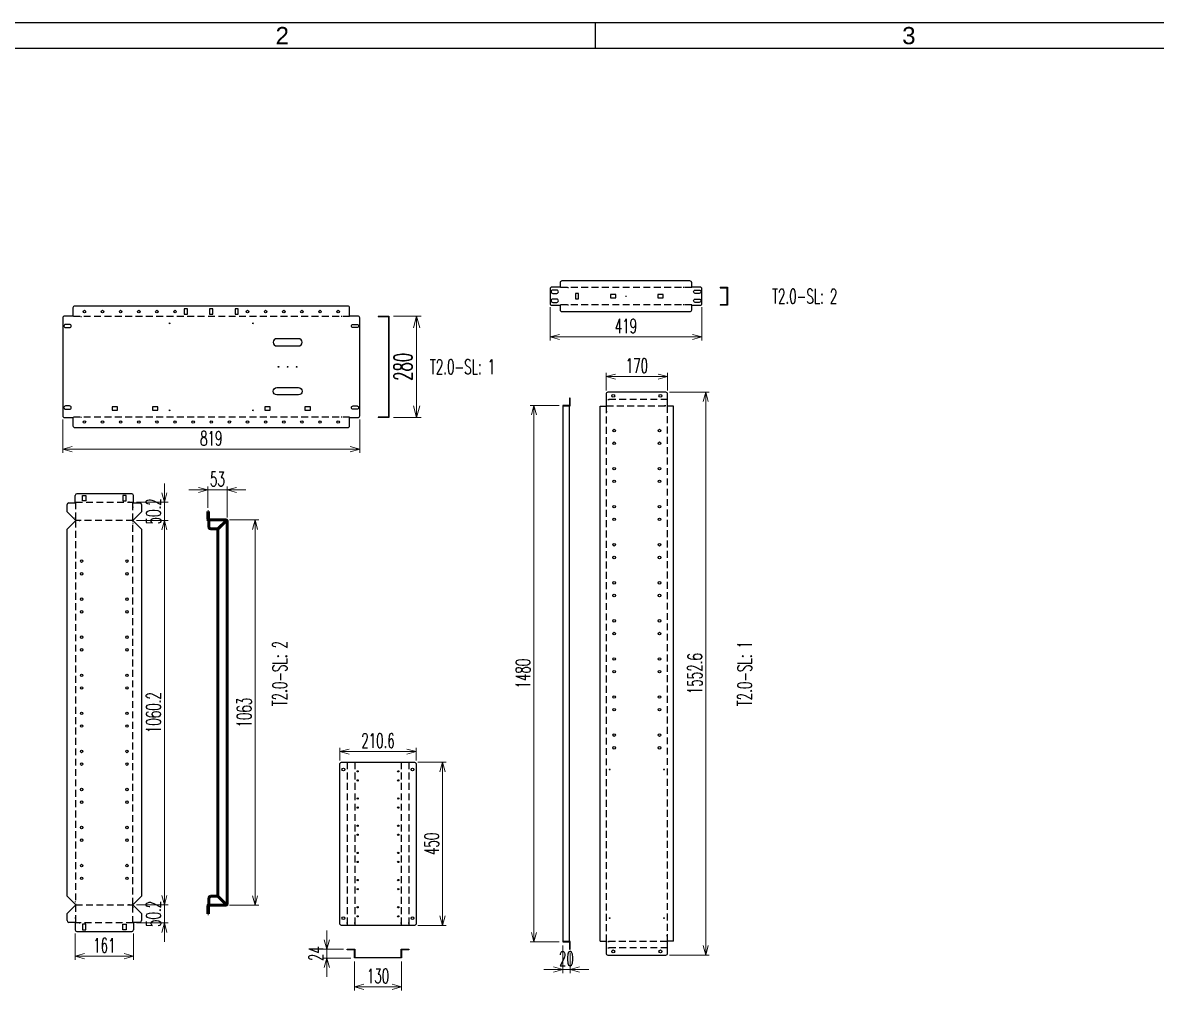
# Model space of a CAD drawing. Header units: millimetres. Extents: x 173893 to 258446, y -176540 to -123824.
# Drawn here: x 221096 to 224223, y -163413 to -160719 of the extents above; entities that cross this region are included whole.
import ezdxf
from ezdxf.enums import TextEntityAlignment as Align

# ---------------------------------------------------------------- set-up
doc = ezdxf.new("R2010")
doc.units = ezdxf.units.MM
doc.header["$LTSCALE"] = 3
doc.linetypes.add('HIDDEN', pattern=[9.525, 6.35, -3.175])
for name, color, linetype in [('@.DM. NÉT CHÍNH', 7, 'Continuous'), ('@.HIDDEN', 8, 'HIDDEN'), ('@.TEXT', 7, 'Continuous'), ('@.VISIBLE', 7, 'Continuous'), ('dim', 7, 'Continuous'), ('S-DIM', 7, 'Continuous'), ('Thiet bi', 7, 'Continuous')]:
    doc.layers.add(name, color=color, linetype=linetype)
doc.layers.add('Visible (ISO)', color=7, linetype='Continuous', lineweight=50)
doc.styles.add('Ann_w01', font='romans.shx', dxfattribs={"width": 0.6, "bigfont": 'chineset.shx'})
doc.styles.add('Arial', font='arial.ttf')
doc.dimstyles.new('Dim 01_SC20', dxfattribs={"dimscale": 20, "dimtxt": 2, "dimasz": 1.3, "dimexe": 0.5, "dimexo": 0.5, "dimgap": 0.5, "dimtad": 1, "dimdec": 1, "dimzin": 12, "dimdsep": 46, "dimtxsty": 'Ann_w01', "dimblk": 'OPEN30', "dimcen": 1.5, "dimclrd": 6, "dimclre": 6, "dimclrt": 3, "dimadec": 1, "dimazin": 3, "dimtm": 1e-09, "dimtfac": 1, "dimtdec": 1, "dimtix": 1, "dimtmove": 0, "dimatfit": 3, "dimldrblk": 'OPEN30', "dimfxl": 1, "dimtolj": 1, "dimlwd": 0, "dimlwe": 0, "dimarcsym": 0})
doc.dimstyles.new('Dim 01_SC25', dxfattribs={"dimscale": 25, "dimtxt": 2, "dimasz": 1.3, "dimexe": 0.5, "dimexo": 0.5, "dimgap": 0.5, "dimtad": 1, "dimdec": 1, "dimzin": 12, "dimdsep": 46, "dimtxsty": 'Ann_w01', "dimblk": 'OPEN30', "dimcen": 1.5, "dimclrd": 6, "dimclre": 6, "dimclrt": 3, "dimadec": 1, "dimazin": 3, "dimtm": 1e-09, "dimtfac": 1, "dimtdec": 1, "dimtix": 1, "dimtmove": 0, "dimatfit": 3, "dimldrblk": 'OPEN30', "dimfxl": 1, "dimtolj": 1, "dimlwd": 0, "dimlwe": 0, "dimarcsym": 0})

# ---------------------------------------------------------------- blocks, each defined once
blk = doc.blocks.new('_Open30')
at = {"color": 0, "linetype": 'ByBlock', "lineweight": -2}
for p, q in [((-1, 0.268), (0, 0)), ((0, 0), (-1, -0.268)), ((0, 0), (-1, 0))]:
    blk.add_line(p, q, dxfattribs=at)
blk = doc.blocks.new('*D270')
at = {"layer": '@.VISIBLE', "color": 6, "lineweight": 0, "transparency": 16777216}
for p, q in [((221667, -162090.3), (221747.3, -162090.3)), ((221737.3, -163127.3), (221737.3, -162116.3)), ((221667, -163153.3), (221747.3, -163153.3))]:
    blk.add_line(p, q, dxfattribs=at)
at = {"layer": 'Defpoints', "color": 0, "transparency": 16777216}
for p in [(221657, -162090.3), (221737.3, -162090.3), (221657, -163153.3)]:
    blk.add_point(p, dxfattribs=at)
at = {"layer": '@.VISIBLE', "color": 6, "lineweight": 0, "transparency": 16777216, "xscale": 26, "yscale": 26, "zscale": 26}
for p, rotation in [((221737.3, -162090.3), 90), ((221737.3, -163153.3), 270)]:
    blk.add_blockref('_Open30', p, dxfattribs=dict(at, rotation=rotation))
at = {"layer": '@.VISIBLE', "color": 3, "transparency": 16777216, "insert": (221707.3, -162621.8), "char_height": 40, "attachment_point": 5, "rotation": 90, "style": 'Ann_w01'}
blk.add_mtext('\\A1;1063', dxfattribs=at)
blk = doc.blocks.new('*D271')
at = {"layer": '@.VISIBLE', "color": 6, "lineweight": 0, "transparency": 16777216}
for p, q in [((221581, -162007.6), (221555, -162007.6)), ((221607, -162056.8), (221607, -161997.6)), ((221607, -162007.6), (221660, -162007.6)), ((221660, -162083.3), (221660, -161997.6)), ((221686, -162007.6), (221712, -162007.6))]:
    blk.add_line(p, q, dxfattribs=at)
at = {"layer": 'Defpoints', "color": 0, "transparency": 16777216}
for p in [(221660, -162007.6), (221607, -162066.8), (221660, -162093.3)]:
    blk.add_point(p, dxfattribs=at)
at = {"layer": '@.VISIBLE', "color": 6, "lineweight": 0, "transparency": 16777216, "xscale": 26, "yscale": 26, "zscale": 26}
blk.add_blockref('_Open30', (221607, -162007.6), dxfattribs=at)
at = {"layer": '@.VISIBLE', "color": 6, "lineweight": 0, "transparency": 16777216, "xscale": 26, "yscale": 26, "zscale": 26, "rotation": 180}
blk.add_blockref('_Open30', (221660, -162007.6), dxfattribs=at)
at = {"layer": '@.VISIBLE', "color": 3, "transparency": 16777216, "insert": (221633.5, -161977.6), "char_height": 40, "attachment_point": 5, "style": 'Ann_w01'}
blk.add_mtext('\\A1;53', dxfattribs=at)
blk = doc.blocks.new('*D272')
at = {"layer": '@.VISIBLE', "color": 6, "lineweight": 0, "transparency": 16777216}
for p, q in [((221410.5, -162091.7), (221497.2, -162091.7)), ((221487.2, -162117.7), (221487.2, -163125.9)), ((221410.5, -163151.9), (221497.2, -163151.9))]:
    blk.add_line(p, q, dxfattribs=at)
at = {"layer": 'Defpoints', "color": 0, "transparency": 16777216}
for p in [(221400.5, -162091.7), (221400.5, -163151.9), (221487.2, -163151.9)]:
    blk.add_point(p, dxfattribs=at)
at = {"layer": '@.VISIBLE', "color": 6, "lineweight": 0, "transparency": 16777216, "xscale": 26, "yscale": 26, "zscale": 26}
for p, rotation in [((221487.2, -162091.7), 90), ((221487.2, -163151.9), 270)]:
    blk.add_blockref('_Open30', p, dxfattribs=dict(at, rotation=rotation))
at = {"layer": '@.VISIBLE', "color": 3, "transparency": 16777216, "insert": (221457.2, -162621.8), "char_height": 40, "attachment_point": 5, "rotation": 90, "style": 'Ann_w01'}
blk.add_mtext('\\A1;1060.2', dxfattribs=at)
blk = doc.blocks.new('*D273')
at = {"layer": '@.VISIBLE', "color": 6, "lineweight": 0, "transparency": 16777216}
for p, q in [((221487.2, -162015.5), (221487.2, -161989.5)), ((221410.5, -162041.5), (221497.2, -162041.5)), ((221487.2, -162091.7), (221487.2, -162041.5)), ((221410.5, -162091.7), (221497.2, -162091.7)), ((221487.2, -162117.7), (221487.2, -162143.7))]:
    blk.add_line(p, q, dxfattribs=at)
at = {"layer": 'Defpoints', "color": 0, "transparency": 16777216}
for p in [(221400.5, -162041.5), (221487.2, -162041.5), (221400.5, -162091.7)]:
    blk.add_point(p, dxfattribs=at)
at = {"layer": '@.VISIBLE', "color": 6, "lineweight": 0, "transparency": 16777216, "xscale": 26, "yscale": 26, "zscale": 26}
for p, rotation in [((221487.2, -162041.5), 270), ((221487.2, -162091.7), 90)]:
    blk.add_blockref('_Open30', p, dxfattribs=dict(at, rotation=rotation))
at = {"layer": '@.VISIBLE', "color": 3, "transparency": 16777216, "insert": (221457.2, -162066.6), "char_height": 40, "attachment_point": 5, "rotation": 90, "style": 'Ann_w01'}
blk.add_mtext('\\A1;50.2', dxfattribs=at)
blk = doc.blocks.new('*D274')
at = {"layer": '@.VISIBLE', "color": 6, "lineweight": 0, "transparency": 16777216}
for p, q in [((221487.2, -163125.9), (221487.2, -163099.9)), ((221410.5, -163151.9), (221497.2, -163151.9)), ((221487.2, -163151.9), (221487.2, -163202.1)), ((221410.5, -163202.1), (221497.2, -163202.1)), ((221487.2, -163228.1), (221487.2, -163254.1))]:
    blk.add_line(p, q, dxfattribs=at)
at = {"layer": 'Defpoints', "color": 0, "transparency": 16777216}
for p in [(221400.5, -163151.9), (221400.5, -163202.1), (221487.2, -163202.1)]:
    blk.add_point(p, dxfattribs=at)
at = {"layer": '@.VISIBLE', "color": 6, "lineweight": 0, "transparency": 16777216, "xscale": 26, "yscale": 26, "zscale": 26}
for p, rotation in [((221487.2, -163151.9), 270), ((221487.2, -163202.1), 90)]:
    blk.add_blockref('_Open30', p, dxfattribs=dict(at, rotation=rotation))
at = {"layer": '@.VISIBLE', "color": 3, "transparency": 16777216, "insert": (221457.2, -163177), "char_height": 40, "attachment_point": 5, "rotation": 90, "style": 'Ann_w01'}
blk.add_mtext('\\A1;50.2', dxfattribs=at)
blk = doc.blocks.new('*D275')
at = {"layer": '@.VISIBLE', "color": 6, "lineweight": 0, "transparency": 16777216}
for p, q in [((221240.9, -163230.7), (221240.9, -163303.7)), ((221401.9, -163230.7), (221401.9, -163303.7)), ((221266.9, -163293.7), (221375.9, -163293.7))]:
    blk.add_line(p, q, dxfattribs=at)
at = {"layer": 'Defpoints', "color": 0, "transparency": 16777216}
for p in [(221240.9, -163220.7), (221401.9, -163220.7), (221401.9, -163293.7)]:
    blk.add_point(p, dxfattribs=at)
at = {"layer": '@.VISIBLE', "color": 6, "lineweight": 0, "transparency": 16777216, "xscale": 26, "yscale": 26, "zscale": 26, "rotation": 180}
blk.add_blockref('_Open30', (221240.9, -163293.7), dxfattribs=at)
at = {"layer": '@.VISIBLE', "color": 6, "lineweight": 0, "transparency": 16777216, "xscale": 26, "yscale": 26, "zscale": 26}
blk.add_blockref('_Open30', (221401.9, -163293.7), dxfattribs=at)
at = {"layer": '@.VISIBLE', "color": 3, "transparency": 16777216, "insert": (221321.4, -163263.7), "char_height": 40, "attachment_point": 5, "style": 'Ann_w01'}
blk.add_mtext('\\A1;161', dxfattribs=at)
blk = doc.blocks.new('Oval 20x9')
at = {"layer": '@.VISIBLE', "color": 2}
blk.add_lwpolyline([(-5.5, -4.5), (5.5, -4.5, 0.414214), (10, 0), (10, 0, 0.414214), (5.5, 4.5), (-5.5, 4.5, 0.414214), (-10, 0), (-10, 0, 0.414214)], format="xyb", close=True, dxfattribs=at)
blk = doc.blocks.new('*D280')
at = {"layer": 'Defpoints', "color": 0, "transparency": 16777216}
for p in [(221207, -161802.9), (222026, -161802.9), (221207, -161895)]:
    blk.add_point(p, dxfattribs=at)
at = {"layer": 'dim', "color": 6, "lineweight": 0, "transparency": 16777216}
for p, q in [((221207, -161812.9), (221207, -161905)), ((222026, -161812.9), (222026, -161905)), ((222000, -161895), (221233, -161895))]:
    blk.add_line(p, q, dxfattribs=at)
at = {"layer": 'dim', "color": 6, "lineweight": 0, "transparency": 16777216, "xscale": 26, "yscale": 26, "zscale": 26, "rotation": 180}
blk.add_blockref('_Open30', (221207, -161895), dxfattribs=at)
at = {"layer": 'dim', "color": 6, "lineweight": 0, "transparency": 16777216, "xscale": 26, "yscale": 26, "zscale": 26}
blk.add_blockref('_Open30', (222026, -161895), dxfattribs=at)
at = {"layer": 'dim', "color": 3, "transparency": 16777216, "insert": (221616.5, -161865), "char_height": 40, "attachment_point": 5, "style": 'Ann_w01'}
blk.add_mtext('\\A1;819', dxfattribs=at)
blk = doc.blocks.new('*D285')
at = {"layer": 'Defpoints', "color": 0, "transparency": 16777216}
for p in [(222550.9, -161493.2), (222969.9, -161493.2), (222550.9, -161585.4)]:
    blk.add_point(p, dxfattribs=at)
at = {"layer": 'dim', "color": 6, "lineweight": 0, "transparency": 16777216}
for p, q in [((222550.9, -161503.2), (222550.9, -161595.4)), ((222969.9, -161503.2), (222969.9, -161595.4)), ((222943.9, -161585.4), (222576.9, -161585.4))]:
    blk.add_line(p, q, dxfattribs=at)
at = {"layer": 'dim', "color": 6, "lineweight": 0, "transparency": 16777216, "xscale": 26, "yscale": 26, "zscale": 26, "rotation": 180}
blk.add_blockref('_Open30', (222550.9, -161585.4), dxfattribs=at)
at = {"layer": 'dim', "color": 6, "lineweight": 0, "transparency": 16777216, "xscale": 26, "yscale": 26, "zscale": 26}
blk.add_blockref('_Open30', (222969.9, -161585.4), dxfattribs=at)
at = {"layer": 'dim', "color": 3, "transparency": 16777216, "insert": (222760.4, -161555.4), "char_height": 40, "attachment_point": 5, "style": 'Ann_w01'}
blk.add_mtext('\\A1;419', dxfattribs=at)
blk = doc.blocks.new('*D286')
at = {"layer": 'Defpoints', "color": 0, "transparency": 16777216}
for p in [(222506.6, -161774.3), (222586.1, -161774.3), (222586.1, -163254.3)]:
    blk.add_point(p, dxfattribs=at)
at = {"layer": 'dim', "color": 6, "lineweight": 0, "transparency": 16777216}
for p, q in [((222576.1, -161774.3), (222496.6, -161774.3)), ((222506.6, -163228.3), (222506.6, -161800.3)), ((222576.1, -163254.3), (222496.6, -163254.3))]:
    blk.add_line(p, q, dxfattribs=at)
at = {"layer": 'dim', "color": 6, "lineweight": 0, "transparency": 16777216, "xscale": 26, "yscale": 26, "zscale": 26}
for p, rotation in [((222506.6, -161774.3), 90), ((222506.6, -163254.3), 270)]:
    blk.add_blockref('_Open30', p, dxfattribs=dict(at, rotation=rotation))
at = {"layer": 'dim', "color": 3, "transparency": 16777216, "insert": (222476.6, -162514.3), "char_height": 40, "attachment_point": 5, "rotation": 90, "style": 'Ann_w01'}
blk.add_mtext('\\A1;1480', dxfattribs=at)
blk = doc.blocks.new('*D287')
at = {"layer": 'Defpoints', "color": 0, "transparency": 16777216}
for p in [(222586.1, -163254.3), (222606.1, -163274.3), (222586.1, -163330.4)]:
    blk.add_point(p, dxfattribs=at)
at = {"layer": 'dim', "color": 6, "lineweight": 0, "transparency": 16777216}
for p, q in [((222586.1, -163264.3), (222586.1, -163340.4)), ((222606.1, -163284.3), (222606.1, -163340.4)), ((222560.1, -163330.4), (222534.1, -163330.4)), ((222606.1, -163330.4), (222586.1, -163330.4)), ((222632.1, -163330.4), (222658.1, -163330.4))]:
    blk.add_line(p, q, dxfattribs=at)
at = {"layer": 'dim', "color": 6, "lineweight": 0, "transparency": 16777216, "xscale": 26, "yscale": 26, "zscale": 26}
blk.add_blockref('_Open30', (222586.1, -163330.4), dxfattribs=at)
at = {"layer": 'dim', "color": 6, "lineweight": 0, "transparency": 16777216, "xscale": 26, "yscale": 26, "zscale": 26, "rotation": 180}
blk.add_blockref('_Open30', (222606.1, -163330.4), dxfattribs=at)
at = {"layer": 'dim', "color": 3, "transparency": 16777216, "insert": (222596.1, -163300.4), "char_height": 40, "attachment_point": 5, "style": 'Ann_w01'}
blk.add_mtext('\\A1;20', dxfattribs=at)
blk = doc.blocks.new('*D288')
at = {"layer": 'Defpoints', "color": 0, "transparency": 16777216}
for p in [(222875.4, -161694.9), (222705.4, -161743), (222875.4, -161743)]:
    blk.add_point(p, dxfattribs=at)
at = {"layer": 'dim', "color": 6, "lineweight": 0, "transparency": 16777216}
for p, q in [((222705.4, -161733), (222705.4, -161684.9)), ((222731.4, -161694.9), (222849.4, -161694.9)), ((222875.4, -161733), (222875.4, -161684.9))]:
    blk.add_line(p, q, dxfattribs=at)
at = {"layer": 'dim', "color": 6, "lineweight": 0, "transparency": 16777216, "xscale": 26, "yscale": 26, "zscale": 26, "rotation": 180}
blk.add_blockref('_Open30', (222705.4, -161694.9), dxfattribs=at)
at = {"layer": 'dim', "color": 6, "lineweight": 0, "transparency": 16777216, "xscale": 26, "yscale": 26, "zscale": 26}
blk.add_blockref('_Open30', (222875.4, -161694.9), dxfattribs=at)
at = {"layer": 'dim', "color": 3, "transparency": 16777216, "insert": (222790.4, -161664.9), "char_height": 40, "attachment_point": 5, "style": 'Ann_w01'}
blk.add_mtext('\\A1;170', dxfattribs=at)
blk = doc.blocks.new('*D289')
at = {"layer": 'Defpoints', "color": 0, "transparency": 16777216}
for p in [(222870.4, -161738), (222870.4, -163290.6), (222980.4, -163290.6)]:
    blk.add_point(p, dxfattribs=at)
at = {"layer": 'dim', "color": 6, "lineweight": 0, "transparency": 16777216}
for p, q in [((222880.4, -161738), (222990.4, -161738)), ((222980.4, -161764), (222980.4, -163264.6)), ((222880.4, -163290.6), (222990.4, -163290.6))]:
    blk.add_line(p, q, dxfattribs=at)
at = {"layer": 'dim', "color": 6, "lineweight": 0, "transparency": 16777216, "xscale": 26, "yscale": 26, "zscale": 26}
for p, rotation in [((222980.4, -161738), 90), ((222980.4, -163290.6), 270)]:
    blk.add_blockref('_Open30', p, dxfattribs=dict(at, rotation=rotation))
at = {"layer": 'dim', "color": 3, "transparency": 16777216, "insert": (222950.4, -162514.3), "char_height": 40, "attachment_point": 5, "rotation": 90, "style": 'Ann_w01'}
blk.add_mtext('\\A1;1552.6', dxfattribs=at)
blk = doc.blocks.new('*D290')
at = {"layer": 'Defpoints', "color": 0, "transparency": 16777216}
for p in [(222011.4, -163298.7), (222141.4, -163298.7), (222141.4, -163378.2)]:
    blk.add_point(p, dxfattribs=at)
at = {"layer": 'dim', "color": 6, "lineweight": 0, "transparency": 16777216}
for p, q in [((222011.4, -163308.7), (222011.4, -163388.2)), ((222141.4, -163308.7), (222141.4, -163388.2)), ((222037.4, -163378.2), (222115.4, -163378.2))]:
    blk.add_line(p, q, dxfattribs=at)
at = {"layer": 'dim', "color": 6, "lineweight": 0, "transparency": 16777216, "xscale": 26, "yscale": 26, "zscale": 26, "rotation": 180}
blk.add_blockref('_Open30', (222011.4, -163378.2), dxfattribs=at)
at = {"layer": 'dim', "color": 6, "lineweight": 0, "transparency": 16777216, "xscale": 26, "yscale": 26, "zscale": 26}
blk.add_blockref('_Open30', (222141.4, -163378.2), dxfattribs=at)
at = {"layer": 'dim', "color": 3, "transparency": 16777216, "insert": (222076.4, -163348.2), "char_height": 40, "attachment_point": 5, "style": 'Ann_w01'}
blk.add_mtext('\\A1;130', dxfattribs=at)
blk = doc.blocks.new('*D291')
at = {"layer": 'Defpoints', "color": 0, "transparency": 16777216}
for p in [(221991.4, -163274.7), (221935.3, -163298.7), (222011.4, -163298.7)]:
    blk.add_point(p, dxfattribs=at)
at = {"layer": 'dim', "color": 6, "lineweight": 0, "transparency": 16777216}
for p, q in [((221935.3, -163248.7), (221935.3, -163222.7)), ((221981.4, -163274.7), (221925.3, -163274.7)), ((221935.3, -163274.7), (221935.3, -163298.7)), ((222001.4, -163298.7), (221925.3, -163298.7)), ((221935.3, -163324.7), (221935.3, -163350.7))]:
    blk.add_line(p, q, dxfattribs=at)
at = {"layer": 'dim', "color": 6, "lineweight": 0, "transparency": 16777216, "xscale": 26, "yscale": 26, "zscale": 26}
for p, rotation in [((221935.3, -163274.7), 270), ((221935.3, -163298.7), 90)]:
    blk.add_blockref('_Open30', p, dxfattribs=dict(at, rotation=rotation))
at = {"layer": 'dim', "color": 3, "transparency": 16777216, "insert": (221905.3, -163286.7), "char_height": 40, "attachment_point": 5, "rotation": 90, "style": 'Ann_w01'}
blk.add_mtext('\\A1;24', dxfattribs=at)
blk = doc.blocks.new('*D292')
at = {"layer": 'Defpoints', "color": 0, "transparency": 16777216}
for p in [(222176.7, -162758.8), (222254.3, -162758.8), (222176.7, -163208.8)]:
    blk.add_point(p, dxfattribs=at)
at = {"layer": 'dim', "color": 6, "lineweight": 0, "transparency": 16777216}
for p, q in [((222186.7, -162758.8), (222264.3, -162758.8)), ((222254.3, -163182.8), (222254.3, -162784.8)), ((222186.7, -163208.8), (222264.3, -163208.8))]:
    blk.add_line(p, q, dxfattribs=at)
at = {"layer": 'dim', "color": 6, "lineweight": 0, "transparency": 16777216, "xscale": 26, "yscale": 26, "zscale": 26}
for p, rotation in [((222254.3, -162758.8), 90), ((222254.3, -163208.8), 270)]:
    blk.add_blockref('_Open30', p, dxfattribs=dict(at, rotation=rotation))
at = {"layer": 'dim', "color": 3, "transparency": 16777216, "insert": (222224.3, -162983.8), "char_height": 40, "attachment_point": 5, "rotation": 90, "style": 'Ann_w01'}
blk.add_mtext('\\A1;450', dxfattribs=at)
blk = doc.blocks.new('*D293')
at = {"layer": 'Defpoints', "color": 0, "transparency": 16777216}
for p in [(221971.1, -162729.2), (221971.1, -162763.8), (222181.7, -162763.8)]:
    blk.add_point(p, dxfattribs=at)
at = {"layer": 'dim', "color": 6, "lineweight": 0, "transparency": 16777216}
for p, q in [((221971.1, -162753.8), (221971.1, -162719.2)), ((222155.7, -162729.2), (221997.1, -162729.2)), ((222181.7, -162753.8), (222181.7, -162719.2))]:
    blk.add_line(p, q, dxfattribs=at)
at = {"layer": 'dim', "color": 6, "lineweight": 0, "transparency": 16777216, "xscale": 26, "yscale": 26, "zscale": 26, "rotation": 180}
blk.add_blockref('_Open30', (221971.1, -162729.2), dxfattribs=at)
at = {"layer": 'dim', "color": 6, "lineweight": 0, "transparency": 16777216, "xscale": 26, "yscale": 26, "zscale": 26}
blk.add_blockref('_Open30', (222181.7, -162729.2), dxfattribs=at)
at = {"layer": 'dim', "color": 3, "transparency": 16777216, "insert": (222076.4, -162699.2), "char_height": 40, "attachment_point": 5, "style": 'Ann_w01'}
blk.add_mtext('\\A1;210.6', dxfattribs=at)
blk = doc.blocks.new('*D294')
at = {"layer": 'Defpoints', "color": 0, "linetype": 'Continuous', "transparency": 16777216}
for p in [(222106.7, -161527.9), (222183, -161527.9), (222106.7, -161807.9)]:
    blk.add_point(p, dxfattribs=at)
at = {"layer": 'S-DIM', "color": 6, "linetype": 'ByBlock', "lineweight": 0, "transparency": 16777216}
for p, q in [((222119.2, -161527.9), (222195.5, -161527.9)), ((222183, -161775.4), (222183, -161560.4)), ((222119.2, -161807.9), (222195.5, -161807.9))]:
    blk.add_line(p, q, dxfattribs=at)
at = {"layer": 'S-DIM', "color": 6, "linetype": 'Continuous', "lineweight": 0, "transparency": 16777216, "xscale": 32.5, "yscale": 32.5, "zscale": 32.5}
for p, rotation in [((222183, -161527.9), 90), ((222183, -161807.9), 270)]:
    blk.add_blockref('_Open30', p, dxfattribs=dict(at, rotation=rotation))
at = {"layer": 'S-DIM', "color": 3, "linetype": 'Continuous', "transparency": 16777216, "insert": (222145.5, -161667.9), "char_height": 50, "attachment_point": 5, "rotation": 90, "style": 'Ann_w01'}
blk.add_mtext('\\A1;280', dxfattribs=at)
blk = doc.blocks.new('KHUNG BAN VE (Made by Tung)')
at = {"layer": '@.VISIBLE', "color": 8}
blk.add_line((148.5, 207), (148.5, 210), dxfattribs=at)
for points in [[(0, 0), (297, 0), (297, 210), (0, 210)], [(3, 3), (294, 3), (294, 207), (3, 207)]]:
    blk.add_lwpolyline(points, close=True, dxfattribs=at)
at = {"layer": '@.TEXT', "color": 1, "style": 'Arial'}
for s, p in [('2', (112.125, 208.5)), ('3', (184.875, 208.5))]:
    blk.add_text(s, height=2, dxfattribs=at).set_placement(p, align=Align.MIDDLE_CENTER)
for tag, height, p in [('DESIGNER_NAME', 2, (38, 15.5)), ('PROJECT_CODE', 2, (258.5, 15.5)), ('SCALE', 2, (289, 15.5)), ('APPROVED_NAME', 2, (38, 10.5)), ('CUSTOMER_NAME', 2, (258.5, 10.5)), ('PAGE', 2, (289, 10.5)), ('DRAWING_NAME', 4, (173, 8)), ('TOTAL', 2, (289, 5.5))]:
    blk.add_attdef(tag, text='', height=height, dxfattribs=at).set_placement(p, align=Align.MIDDLE_CENTER)

msp = doc.modelspace()

# ---------------------------------------------------------------- linework, layer by layer
for points in [[(221797, -161610.35), (221857, -161610.35, 0.4142136), (221867, -161600.35), (221867, -161600.35, 0.4142136), (221857, -161590.35), (221797, -161590.35, 0.4142136), (221787, -161600.35), (221787, -161600.35, 0.4142136)], [(221797, -161725.4), (221857, -161725.4, -0.4142136), (221867, -161735.4), (221867, -161735.4, -0.4142136), (221857, -161745.4), (221797, -161745.4, -0.4142136), (221787, -161735.4), (221787, -161735.4, -0.4142136)]]:
    msp.add_lwpolyline(points, format="xyb", close=True)
for centre in [(221802, -161667.88), (221827, -161667.88), (221852, -161667.88)]:
    msp.add_circle(centre, 1)
at = {"layer": '@.DM. NÉT CHÍNH', "linetype": 'Continuous'}
for points in [[(222620.92, -161480.71), (222629.92, -161480.71), (222629.92, -161465.71), (222620.92, -161465.71)], [(222717.92, -161477.71), (222732.92, -161477.71), (222732.92, -161468.71), (222717.92, -161468.71)], [(222847.92, -161477.71), (222862.92, -161477.71), (222862.92, -161468.71), (222847.92, -161468.71)], [(221542, -161522.98), (221551, -161522.98), (221551, -161507.98), (221542, -161507.98)], [(221612, -161522.98), (221621, -161522.98), (221621, -161507.98), (221612, -161507.98)], [(221682, -161522.98), (221691, -161522.98), (221691, -161507.98), (221682, -161507.98)], [(221343, -161787.38), (221358, -161787.38), (221358, -161778.38), (221343, -161778.38)], [(221454, -161787.38), (221469, -161787.38), (221469, -161778.38), (221454, -161778.38)], [(221764, -161787.38), (221779, -161787.38), (221779, -161778.38), (221764, -161778.38)], [(221875, -161787.38), (221890, -161787.38), (221890, -161778.38), (221875, -161778.38)]]:
    msp.add_lwpolyline(points, close=True, dxfattribs=at)
for centre in [(221501.5, -161547.88), (221731.5, -161547.88), (221501.5, -161787.88), (221731.5, -161787.88), (222715.42, -162778.78), (222865.42, -162778.78), (222715.42, -163188.78), (222865.42, -163188.78)]:
    msp.add_circle(centre, 1, dxfattribs=at)
at = {"layer": '@.HIDDEN', "linetype": 'HIDDEN'}
for p, q in [((222758.92, -161473.21), (222761.92, -161473.21)), ((222760.42, -161471.71), (222760.42, -161474.71))]:
    msp.add_line(p, q, dxfattribs=at)
at = {"layer": '@.HIDDEN'}
for p, q in [((222875.42, -161758.18), (222705.42, -161758.18)), ((221242.32, -162041.48), (221400.52, -162041.48)), ((221242.32, -162041.48), (221242.32, -162091.47)), ((221400.52, -162091.47), (221400.52, -162041.48)), ((221991.28, -162758.78), (221991.28, -163208.78)), ((222012.68, -162758.78), (222012.68, -163208.78)), ((222140.08, -162758.78), (222140.08, -163208.78)), ((222161.48, -162758.78), (222161.48, -163208.78)), ((221242.32, -163152.09), (221242.32, -163202.08)), ((221400.52, -163202.08), (221400.52, -163152.09)), ((221400.52, -163202.08), (221242.32, -163202.08)), ((222875.42, -163270.38), (222705.42, -163270.38))]:
    msp.add_line(p, q, dxfattribs=at)
at = {"layer": '@.HIDDEN', "linetype": 'HIDDEN'}
for points in [[(222941.92, -161449.51), (222578.92, -161449.51)], [(222941.92, -161496.91), (222578.92, -161496.91)], [(221998, -161529.18), (221235, -161529.18)], [(221998, -161806.58), (221235, -161806.58)]]:
    msp.add_lwpolyline(points, dxfattribs=at)
at = {"layer": '@.HIDDEN'}
for points in [[(222874.12, -161775.58), (222874.12, -163252.98), (222706.72, -163252.98), (222706.72, -161775.58)], [(221400.52, -162091.68), (221242.32, -162091.68), (221242.32, -163151.88), (221400.52, -163151.88)]]:
    msp.add_lwpolyline(points, close=True, dxfattribs=at)
at = {"layer": '@.VISIBLE'}
for p, q in [((222578.92, -161448.21), (222578.92, -161449.51)), ((222941.92, -161448.21), (222941.92, -161449.51)), ((223020.63, -161448.21), (223020.63, -161449.71)), ((223040.63, -161460.71), (223039.13, -161460.71)), ((223040.63, -161485.71), (223039.13, -161485.71)), ((222578.92, -161498.21), (222578.92, -161496.91)), ((222941.92, -161498.21), (222941.92, -161496.91)), ((223020.63, -161496.71), (223020.63, -161498.21)), ((221235, -161527.88), (221235, -161529.18)), ((221998, -161527.88), (221998, -161529.18)), ((222076.72, -161527.88), (222076.72, -161529.38)), ((222106.72, -161555.38), (222105.22, -161555.38)), ((221235, -161807.88), (221235, -161806.58)), ((221998, -161807.88), (221998, -161806.58)), ((222076.72, -161806.38), (222076.72, -161807.88)), ((222106.72, -161780.38), (222105.22, -161780.38)), ((222689.02, -163252.48), (222689.02, -161776.08)), ((222689.02, -161776.08), (222705.42, -161776.08)), ((222891.82, -161776.08), (222875.42, -161776.08)), ((222891.82, -163252.48), (222891.82, -161776.08)), ((221240.92, -162043.08), (221240.92, -162022.88)), ((221396.92, -162017.88), (221245.92, -162017.88)), ((221401.92, -162043.08), (221401.92, -162022.88)), ((221218.72, -162067.87), (221218.72, -162048.08)), ((221223.72, -162043.08), (221240.92, -162043.08)), ((221240.92, -162043.08), (221242.32, -162043.08)), ((221242.32, -162054.21), (221242.32, -162056.21)), ((221252.29, -162041.48), (221254.29, -162041.48)), ((221390.55, -162041.48), (221388.55, -162041.48)), ((221401.92, -162043.08), (221400.52, -162043.08)), ((221400.52, -162054.21), (221400.52, -162056.21)), ((221401.92, -162043.08), (221419.12, -162043.08)), ((221424.12, -162048.08), (221424.12, -162067.87)), ((221242.53, -162091.68), (221218.72, -162067.87)), ((221242.32, -162084.89), (221242.32, -162082.89)), ((221424.12, -162067.87), (221400.31, -162091.68)), ((221400.52, -162084.89), (221400.52, -162082.89)), ((221218.72, -162115.49), (221242.53, -162091.68)), ((221218.72, -163128.07), (221218.72, -162115.49)), ((221242.32, -162098.47), (221242.32, -162100.47)), ((221252.29, -162091.68), (221254.29, -162091.68)), ((221390.55, -162091.68), (221388.55, -162091.68)), ((221400.31, -162091.68), (221424.12, -162115.49)), ((221400.52, -162098.47), (221400.52, -162100.47)), ((221424.12, -162115.49), (221424.12, -163128.07)), ((221242.53, -163151.88), (221218.72, -163128.07)), ((221218.72, -163175.69), (221242.53, -163151.88)), ((221242.32, -163145.09), (221242.32, -163143.09)), ((221252.29, -163151.88), (221254.29, -163151.88)), ((221390.55, -163151.88), (221388.55, -163151.88)), ((221424.12, -163128.07), (221400.31, -163151.88)), ((221400.31, -163151.88), (221424.12, -163175.69)), ((221400.52, -163145.09), (221400.52, -163143.09)), ((221218.72, -163195.48), (221218.72, -163175.69)), ((221242.32, -163158.67), (221242.32, -163160.67)), ((221400.52, -163158.67), (221400.52, -163160.67)), ((221424.12, -163175.69), (221424.12, -163195.48)), ((221240.92, -163200.48), (221223.72, -163200.48)), ((221240.92, -163200.48), (221240.92, -163220.68)), ((221240.92, -163200.48), (221242.32, -163200.48)), ((221242.32, -163189.35), (221242.32, -163187.35)), ((221252.29, -163202.08), (221254.29, -163202.08)), ((221390.55, -163202.08), (221388.55, -163202.08)), ((221400.52, -163189.35), (221400.52, -163187.35)), ((221401.92, -163200.48), (221400.52, -163200.48)), ((221419.12, -163200.48), (221401.92, -163200.48)), ((221401.92, -163200.48), (221401.92, -163220.68)), ((221245.92, -163225.68), (221396.92, -163225.68)), ((222689.02, -163252.48), (222705.42, -163252.48)), ((222891.82, -163252.48), (222875.42, -163252.48))]:
    msp.add_line(p, q, dxfattribs=at)
at = {"layer": '@.VISIBLE', "color": 1}
for p, q in [((222600.29, -161449.51), (222602.29, -161449.51)), ((222920.54, -161449.51), (222918.54, -161449.51)), ((222600.29, -161496.91), (222602.29, -161496.91)), ((222920.54, -161496.91), (222918.54, -161496.91)), ((221256.37, -161529.18), (221258.37, -161529.18)), ((221976.62, -161529.18), (221974.62, -161529.18)), ((222710.74, -161758.18), (222713.74, -161758.18)), ((222710.74, -161775.58), (222713.74, -161775.58)), ((222870.09, -161758.18), (222867.09, -161758.18)), ((222870.09, -161775.58), (222867.09, -161775.58)), ((221256.37, -161806.58), (221258.37, -161806.58)), ((221976.62, -161806.58), (221974.62, -161806.58)), ((222706.72, -161790.31), (222706.72, -161793.31)), ((222874.12, -161790.31), (222874.12, -161793.31)), ((221991.28, -162764.1), (221991.28, -162767.1)), ((222012.68, -162764.1), (222012.68, -162767.1)), ((222140.08, -162764.1), (222140.08, -162767.1)), ((222161.48, -162764.1), (222161.48, -162767.1)), ((221991.28, -163203.46), (221991.28, -163200.46)), ((222012.68, -163203.46), (222012.68, -163200.46)), ((222140.08, -163203.46), (222140.08, -163200.46)), ((222161.48, -163203.46), (222161.48, -163200.46)), ((222706.72, -163238.25), (222706.72, -163235.25)), ((222874.12, -163238.25), (222874.12, -163235.25)), ((222710.74, -163252.98), (222713.74, -163252.98)), ((222710.74, -163270.38), (222713.74, -163270.38)), ((222870.09, -163252.98), (222867.09, -163252.98)), ((222870.09, -163270.38), (222867.09, -163270.38))]:
    msp.add_line(p, q, dxfattribs=at)
at = {"layer": '@.VISIBLE'}
for points in [[(222941.92, -161448.21), (222941.92, -161435.81, 0.4142136), (222936.92, -161430.81), (222583.92, -161430.81, 0.4142136), (222578.92, -161435.81), (222578.92, -161448.21)], [(222578.92, -161448.21), (222555.92, -161448.21, 0.4142136), (222550.92, -161453.21), (222550.92, -161493.21, 0.4142136), (222555.92, -161498.21), (222578.92, -161498.21)], [(222941.92, -161498.21), (222964.92, -161498.21, 0.4142136), (222969.92, -161493.21), (222969.92, -161453.21, 0.4142136), (222964.92, -161448.21), (222941.92, -161448.21)], [(221998, -161527.88), (221998, -161505.48, 0.4142136), (221993, -161500.48), (221240, -161500.48, 0.4142136), (221235, -161505.48), (221235, -161527.88)], [(222578.92, -161498.21), (222578.92, -161510.61, 0.4142136), (222583.92, -161515.61), (222936.92, -161515.61, 0.4142136), (222941.92, -161510.61), (222941.92, -161498.21)], [(221235, -161527.88), (221212, -161527.88, 0.4142136), (221207, -161532.88), (221207, -161802.88, 0.4142136), (221212, -161807.88), (221235, -161807.88)], [(221998, -161807.88), (222021, -161807.88, 0.4142136), (222026, -161802.88), (222026, -161532.88, 0.4142136), (222021, -161527.88), (221998, -161527.88)], [(222875.42, -161776.08), (222875.42, -161742.98, 0.4142136), (222870.42, -161737.98), (222710.42, -161737.98, 0.4142136), (222705.42, -161742.98), (222705.42, -161776.08)], [(221235, -161807.88), (221235, -161830.28, 0.4142136), (221240, -161835.28), (221993, -161835.28, 0.4142136), (221998, -161830.28), (221998, -161807.88)], [(222705.42, -163252.48), (222705.42, -163285.58, 0.4142136), (222710.42, -163290.58), (222870.42, -163290.58, 0.4142136), (222875.42, -163285.58), (222875.42, -163252.48)]]:
    msp.add_lwpolyline(points, format="xyb", dxfattribs=at)
for points in [[(223020.63, -161448.21), (223040.63, -161448.21), (223040.63, -161498.21), (223020.63, -161498.21)], [(223020.63, -161449.71), (223039.13, -161449.71), (223039.13, -161496.71), (223020.63, -161496.71)], [(222076.72, -161527.88), (222106.72, -161527.88), (222106.72, -161807.88), (222076.72, -161807.88)], [(222076.72, -161529.38), (222105.22, -161529.38), (222105.22, -161806.38), (222076.72, -161806.38)], [(222587.59, -163252.48), (222605.09, -163252.48), (222605.09, -161776.08), (222587.59, -161776.08)]]:
    msp.add_lwpolyline(points, dxfattribs=at)
for points in [[(222604.59, -161754.28), (222604.59, -161774.28), (222586.09, -161774.28), (222586.09, -163254.28), (222604.59, -163254.28), (222604.59, -163274.28), (222606.09, -163274.28), (222606.09, -163252.78), (222587.59, -163252.78), (222587.59, -161775.78), (222606.09, -161775.78), (222606.09, -161754.28)], [(221270.42, -162022.88), (221270.42, -162037.88), (221261.42, -162037.88), (221261.42, -162022.88)], [(221372.42, -162022.88), (221372.42, -162037.88), (221381.42, -162037.88), (221381.42, -162022.88)], [(221270.42, -163220.68), (221270.42, -163205.68), (221261.42, -163205.68), (221261.42, -163220.68)], [(221372.42, -163220.68), (221372.42, -163205.68), (221381.42, -163205.68), (221381.42, -163220.68)], [(222161.38, -163276.18), (222141.38, -163276.18), (222141.38, -163298.68), (222011.38, -163298.68), (222011.38, -163276.18), (221991.38, -163276.18), (221991.38, -163274.68), (222012.88, -163274.68), (222012.88, -163297.18), (222139.88, -163297.18), (222139.88, -163274.68), (222161.38, -163274.68)]]:
    msp.add_lwpolyline(points, close=True, dxfattribs=at)
msp.add_lwpolyline([(222181.68, -162763.78), (222181.68, -163203.78, -0.4142136), (222176.68, -163208.78), (221976.08, -163208.78, -0.4142136), (221971.08, -163203.78), (221971.08, -162763.78, -0.4142136), (221976.08, -162758.78), (222176.68, -162758.78, -0.4142136)], format="xyb", close=True, dxfattribs=at)
for centre, radius in [((221266.5, -161515.48), 3.5), ((221316.5, -161515.48), 3.5), ((221366.5, -161515.48), 3.5), ((221416.5, -161515.48), 3.5), ((221466.5, -161515.48), 3.5), ((221516.5, -161515.48), 3.5), ((221716.5, -161515.48), 3.5), ((221766.5, -161515.48), 3.5), ((221816.5, -161515.48), 3.5), ((221866.5, -161515.48), 3.5), ((221916.5, -161515.48), 3.5), ((221966.5, -161515.48), 3.5), ((221266.5, -161820.28), 3.5), ((221316.5, -161820.28), 3.5), ((221366.5, -161820.28), 3.5), ((221416.5, -161820.28), 3.5), ((221466.5, -161820.28), 3.5), ((221516.5, -161820.28), 3.5), ((221566.5, -161820.28), 3.5), ((221616.5, -161820.28), 3.5), ((221666.5, -161820.28), 3.5), ((221716.5, -161820.28), 3.5), ((221766.5, -161820.28), 3.5), ((221816.5, -161820.28), 3.5), ((221866.5, -161820.28), 3.5), ((221916.5, -161820.28), 3.5), ((221966.5, -161820.28), 3.5), ((222020.38, -162783.78), 1.75), ((222020.38, -162808.78), 1.75), ((222132.38, -162783.78), 1.75), ((222132.38, -162808.78), 1.75), ((222020.38, -162858.78), 1.75), ((222132.38, -162858.78), 1.75), ((222020.38, -162883.78), 1.75), ((222132.38, -162883.78), 1.75), ((222020.38, -162933.78), 1.75), ((222132.38, -162933.78), 1.75), ((222020.38, -162958.78), 1.75), ((222132.38, -162958.78), 1.75), ((222020.38, -163008.78), 1.75), ((222132.38, -163008.78), 1.75), ((222020.38, -163033.78), 1.75), ((222132.38, -163033.78), 1.75), ((222020.38, -163083.78), 1.75), ((222132.38, -163083.78), 1.75), ((222020.38, -163108.78), 1.75), ((222132.38, -163108.78), 1.75), ((222020.38, -163158.78), 1.75), ((222020.38, -163183.78), 1.75), ((222132.38, -163158.78), 1.75), ((222132.38, -163183.78), 1.75)]:
    msp.add_circle(centre, radius, dxfattribs=at)
at = {"layer": '@.VISIBLE', "color": 2}
for centre in [(222725.42, -161747.98), (222855.42, -161747.98), (221981.08, -162778.78), (222171.68, -162778.78), (221981.08, -163188.78), (222171.68, -163188.78), (222725.42, -163280.58), (222855.42, -163280.58)]:
    msp.add_circle(centre, 4, dxfattribs=at)
at = {"layer": '@.VISIBLE'}
for centre, start, end in [((221245.92, -162022.88), 90, 180), ((221396.92, -162022.88), 0, 90), ((221223.72, -162048.08), 90, 180), ((221419.12, -162048.08), 0, 90), ((221223.72, -163195.48), 180, 270), ((221419.12, -163195.48), 270, 0), ((221245.92, -163220.68), 180, 270), ((221396.92, -163220.68), 270, 0)]:
    msp.add_arc(centre, 5, start, end, dxfattribs=at)
at = {"layer": 'Thiet bi', "color": 3}
for centre in [(222727.92, -161843.78), (222852.92, -161843.78), (222727.92, -161878.78), (222852.92, -161878.78), (222727.92, -161948.78), (222852.92, -161948.78), (222727.92, -161983.78), (222852.92, -161983.78), (222727.92, -162053.78), (222852.92, -162053.78), (222727.92, -162088.78), (222852.92, -162088.78), (222727.92, -162158.78), (222852.92, -162158.78), (221258.92, -162203.78), (221383.92, -162203.78), (222727.92, -162193.78), (222852.92, -162193.78), (221258.92, -162238.78), (221383.92, -162238.78), (222727.92, -162263.78), (222852.92, -162263.78), (221258.92, -162308.78), (221383.92, -162308.78), (222727.92, -162298.78), (222852.92, -162298.78), (221258.92, -162343.78), (221383.92, -162343.78), (222727.92, -162368.78), (222852.92, -162368.78), (222727.92, -162403.78), (222852.92, -162403.78), (221258.92, -162413.78), (221383.92, -162413.78), (221258.92, -162448.78), (221383.92, -162448.78), (222727.92, -162473.78), (222852.92, -162473.78), (221258.92, -162518.78), (221383.92, -162518.78), (222727.92, -162508.78), (222852.92, -162508.78), (221258.92, -162553.78), (221383.92, -162553.78), (222727.92, -162578.78), (222852.92, -162578.78), (221258.92, -162623.78), (221383.92, -162623.78), (222727.92, -162613.78), (222852.92, -162613.78), (221258.92, -162658.78), (221383.92, -162658.78), (222727.92, -162683.78), (222852.92, -162683.78), (221258.92, -162728.78), (221383.92, -162728.78), (222727.92, -162718.78), (222852.92, -162718.78), (221258.92, -162763.78), (221383.92, -162763.78), (221258.92, -162833.78), (221383.92, -162833.78), (221258.92, -162868.78), (221383.92, -162868.78), (221258.92, -162938.78), (221383.92, -162938.78), (221258.92, -162973.78), (221383.92, -162973.78), (221258.92, -163043.78), (221383.92, -163043.78), (221258.92, -163078.78), (221383.92, -163078.78)]:
    msp.add_circle(centre, 3.5, dxfattribs=at)
at = {"layer": 'Visible (ISO)', "color": 3}
for p, q in [((221606.96, -162066.78), (221608.46, -162066.78)), ((221606.96, -162066.78), (221606.96, -162071.78)), ((221606.96, -162088.78), (221606.96, -162071.78)), ((221608.46, -162071.78), (221608.46, -162066.78)), ((221608.46, -162088.78), (221608.46, -162071.78)), ((221608.46, -162088.78), (221606.96, -162088.78)), ((221656.96, -162090.28), (221609.96, -162090.28)), ((221609.96, -162093.28), (221609.96, -162090.28)), ((221609.96, -162093.28), (221609.96, -162110.28)), ((221614.96, -162115.28), (221634.75, -162115.28)), ((221634.75, -162115.28), (221656.75, -162093.28)), ((221656.96, -162093.49), (221634.96, -162115.49)), ((221634.96, -162115.49), (221634.96, -163128.07)), ((221656.96, -162091.78), (221656.96, -162090.28)), ((221659.96, -162093.28), (221658.46, -162093.28)), ((221659.96, -163150.28), (221659.96, -162093.28)), ((221609.96, -163133.28), (221609.96, -163150.28)), ((221609.96, -163153.28), (221609.96, -163150.28)), ((221634.75, -163128.28), (221614.96, -163128.28)), ((221656.75, -163150.28), (221634.75, -163128.28)), ((221634.96, -163128.07), (221656.96, -163150.07)), ((221656.96, -163153.28), (221656.96, -163151.78)), ((221658.46, -163150.28), (221659.96, -163150.28)), ((221606.96, -163154.78), (221608.46, -163154.78)), ((221606.96, -163171.78), (221606.96, -163154.78)), ((221606.96, -163171.78), (221606.96, -163176.78)), ((221608.46, -163176.78), (221606.96, -163176.78)), ((221608.46, -163154.78), (221608.46, -163171.78)), ((221608.46, -163176.78), (221608.46, -163171.78)), ((221609.96, -163153.28), (221656.96, -163153.28))]:
    msp.add_line(p, q, dxfattribs=at)
for centre, radius, start, end in [((221609.96, -162088.78), 3, 180, 270), ((221609.96, -162088.78), 1.5, 180, 270), ((221614.96, -162110.28), 5, 180, 270), ((221656.96, -162093.28), 3, 0, 90), ((221656.96, -162093.28), 1.5, 0, 90), ((221609.96, -163154.78), 3, 90, 180), ((221614.96, -163133.28), 5, 90, 180), ((221656.96, -163150.28), 3, 270, 0), ((221656.96, -163150.28), 1.5, 270, 0), ((221609.96, -163154.78), 1.5, 90, 180)]:
    msp.add_arc(centre, radius, start, end, dxfattribs=at)
for points, knots in [([(221656.75, -162093.28), (221656.8, -162092.25), (221656.84, -162091.24), (221656.89, -162090.71), (221656.91, -162090.43), (221656.94, -162090.28), (221656.96, -162090.28)], [0, 0, 0, 0, 1.0263219, 1.0263219, 1.0263219, 1.5707963, 1.5707963, 1.5707963, 1.5707963]), ([(221656.96, -162091.78), (221656.91, -162091.78), (221656.85, -162092.19), (221656.8, -162092.76), (221656.78, -162092.93), (221656.76, -162093.1), (221656.75, -162093.28)], [0, 0, 0, 0, 1.2205093, 1.2205093, 1.2205093, 1.5707963, 1.5707963, 1.5707963, 1.5707963]), ([(221659.96, -162093.28), (221659.96, -162093.33), (221659.39, -162093.37), (221658.52, -162093.42), (221658.05, -162093.44), (221657.51, -162093.47), (221656.96, -162093.49)], [0, 0, 0, 0, 1.0263219, 1.0263219, 1.0263219, 1.5707963, 1.5707963, 1.5707963, 1.5707963]), ([(221658.46, -162093.28), (221658.46, -162093.33), (221658.05, -162093.39), (221657.48, -162093.44), (221657.31, -162093.46), (221657.14, -162093.48), (221656.96, -162093.49)], [0, 0, 0, 0, 1.2205093, 1.2205093, 1.2205093, 1.5707963, 1.5707963, 1.5707963, 1.5707963]), ([(221656.96, -163153.28), (221656.92, -163153.28), (221656.87, -163152.71), (221656.82, -163151.83), (221656.8, -163151.37), (221656.77, -163150.82), (221656.75, -163150.28)], [0, 0, 0, 0, 1.0263219, 1.0263219, 1.0263219, 1.5707963, 1.5707963, 1.5707963, 1.5707963]), ([(221656.96, -163151.78), (221656.91, -163151.78), (221656.85, -163151.37), (221656.8, -163150.79), (221656.78, -163150.63), (221656.76, -163150.45), (221656.75, -163150.28)], [0, 0, 0, 0, 1.2205093, 1.2205093, 1.2205093, 1.5707963, 1.5707963, 1.5707963, 1.5707963]), ([(221656.96, -163150.07), (221657.99, -163150.11), (221659, -163150.16), (221659.53, -163150.21), (221659.81, -163150.23), (221659.96, -163150.25), (221659.96, -163150.28)], [0, 0, 0, 0, 1.0263219, 1.0263219, 1.0263219, 1.5707963, 1.5707963, 1.5707963, 1.5707963]), ([(221658.46, -163150.28), (221658.46, -163150.22), (221658.05, -163150.17), (221657.48, -163150.11), (221657.31, -163150.1), (221657.14, -163150.08), (221656.96, -163150.07)], [0, 0, 0, 0, 1.2205093, 1.2205093, 1.2205093, 1.5707963, 1.5707963, 1.5707963, 1.5707963])]:
    msp.add_open_spline(points, degree=3, knots=knots, dxfattribs=at)

# ---------------------------------------------------------------- block references
at = {"layer": '@.VISIBLE', "xscale": 23.76, "yscale": 23.76, "zscale": 23.76}
msp.add_blockref('KHUNG BAN VE (Made by Tung)', (219148.23, -165708.16), dxfattribs=at)
at = {"layer": '@.VISIBLE'}
for p in [(222563.92, -161460.71), (222563.92, -161485.71), (221220, -161555.38), (221220, -161780.38)]:
    msp.add_blockref('Oval 20x9', p, dxfattribs=at)
at = {"layer": '@.VISIBLE', "xscale": -1}
for p in [(222956.92, -161460.71), (222956.92, -161485.71), (222013, -161555.38), (222013, -161780.38)]:
    msp.add_blockref('Oval 20x9', p, dxfattribs=at)

# ---------------------------------------------------------------- texts
at = {"layer": '@.VISIBLE', "color": 1, "style": 'Ann_w01', "width": 0.6}
for s, p in [('T2.0-SL: 2', (223253.44, -161473.21)), ('T2.0-SL: 1', (222309.52, -161667.88))]:
    msp.add_text(s, height=40, dxfattribs=at).set_placement(p, align=Align.MIDDLE_CENTER)
for s, p in [('T2.0-SL: 2', (221805.4, -162514.28)), ('T2.0-SL: 1', (223087.91, -162514.28))]:
    msp.add_text(s, height=40, rotation=90, dxfattribs=at).set_placement(p, align=Align.MIDDLE_CENTER)

# ---------------------------------------------------------------- dimensions: what is measured, and where the dimension line sits
at = {"layer": '@.VISIBLE'}
for base, p1, p2, angle, picture, middle in [((221659.96, -162007.58), (221606.96, -162066.78), (221659.96, -162093.28), 180, '*D271', (221633.46, -161977.58)), ((221487.18, -163151.88), (221400.52, -162091.68), (221400.52, -163151.88), 270, '*D272', (221457.18, -162621.78)), ((221737.26, -162090.28), (221656.95, -163153.27), (221656.96, -162090.28), 270, '*D270', (221707.26, -162621.78))]:
    dim = msp.add_linear_dim(base=base, p1=p1, p2=p2, angle=angle, dimstyle='Dim 01_SC20', dxfattribs=at)
    dim.commit()
    dim.dimension.update_dxf_attribs({"geometry": picture, "text_midpoint": middle})
for base, p1, p2, picture, middle in [((221487.18, -162041.48), (221400.52, -162091.68), (221400.52, -162041.48), '*D273', (221457.18, -162066.58)), ((221487.18, -163202.08), (221400.52, -163151.88), (221400.52, -163202.08), '*D274', (221457.18, -163176.98))]:
    dim = msp.add_linear_dim(base=base, p1=p1, p2=p2, angle=270, dimstyle='Dim 01_SC20', override={"dimtmove": 1}, dxfattribs=at)
    dim.commit()
    dim.dimension.update_dxf_attribs({"geometry": picture, "text_midpoint": middle})
dim = msp.add_linear_dim(base=(221401.92, -163293.74), p1=(221240.92, -163220.68), p2=(221401.92, -163220.68), dimstyle='Dim 01_SC20', dxfattribs=at)
dim.commit()
dim.dimension.update_dxf_attribs({"geometry": '*D275', "text_midpoint": (221321.42, -163263.74)})
at = {"layer": 'dim'}
for base, p1, p2, picture, middle in [((222550.92, -161585.38), (222969.92, -161493.21), (222550.92, -161493.21), '*D285', (222760.42, -161555.38)), ((222875.42, -161694.93), (222705.42, -161742.98), (222875.42, -161742.98), '*D288', (222790.42, -161664.93)), ((221207, -161895.04), (222026, -161802.88), (221207, -161802.88), '*D280', (221616.5, -161865.04)), ((221971.08, -162729.15), (222181.68, -162763.78), (221971.08, -162763.78), '*D293', (222076.38, -162699.15)), ((222586.09, -163330.39), (222606.09, -163274.28), (222586.09, -163254.28), '*D287', (222596.09, -163300.39)), ((222141.38, -163378.2), (222011.38, -163298.68), (222141.38, -163298.68), '*D290', (222076.38, -163348.2))]:
    dim = msp.add_linear_dim(base=base, p1=p1, p2=p2, dimstyle='Dim 01_SC20', dxfattribs=at)
    dim.commit()
    dim.dimension.update_dxf_attribs({"geometry": picture, "text_midpoint": middle})
for base, p1, p2, picture, middle in [((222980.43, -163290.58), (222870.42, -161737.98), (222870.42, -163290.58), '*D289', (222950.43, -162514.28)), ((222506.57, -161774.28), (222586.09, -163254.28), (222586.09, -161774.28), '*D286', (222476.57, -162514.28)), ((222254.3, -162758.78), (222176.68, -163208.78), (222176.68, -162758.78), '*D292', (222224.3, -162983.78)), ((221935.27, -163298.68), (221991.38, -163274.68), (222011.38, -163298.68), '*D291', (221905.27, -163286.68))]:
    dim = msp.add_linear_dim(base=base, p1=p1, p2=p2, angle=90, dimstyle='Dim 01_SC20', dxfattribs=at)
    dim.commit()
    dim.dimension.update_dxf_attribs({"geometry": picture, "text_midpoint": middle})
at = {"layer": 'S-DIM', "linetype": 'Continuous'}
dim = msp.add_linear_dim(base=(222183.02, -161527.88), p1=(222106.72, -161807.88), p2=(222106.72, -161527.88), angle=90, dimstyle='Dim 01_SC25', override={"dimfxl": 5, "dimarcsym": 1}, dxfattribs=at)
dim.commit()
dim.dimension.update_dxf_attribs({"geometry": '*D294', "text_midpoint": (222145.52, -161667.88)})

doc.saveas('drawing.dxf')
